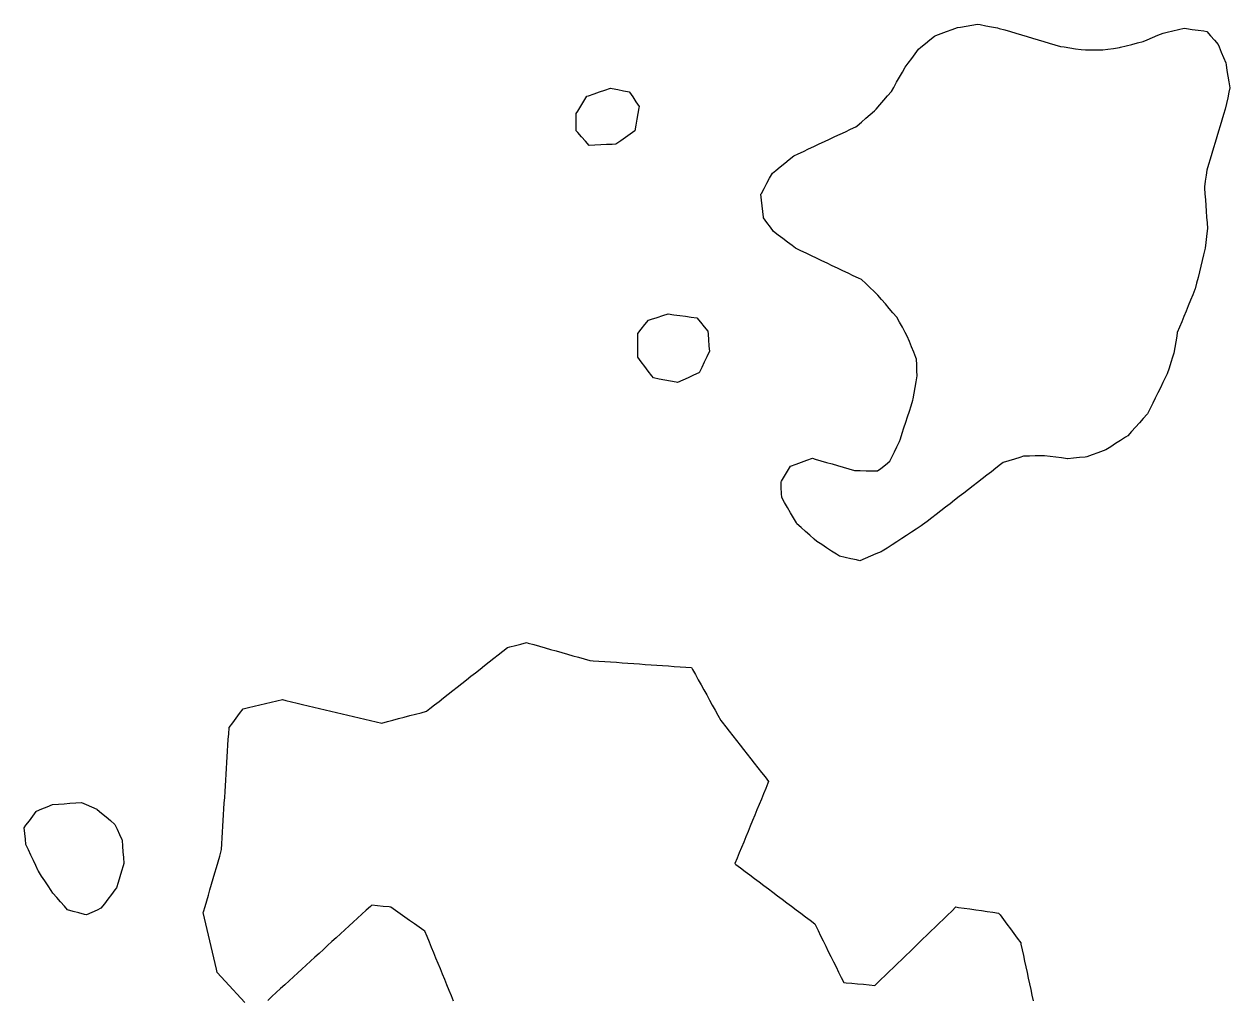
# Model space of a CAD drawing. Header units: millimetres. Extents: x 165 to 2352, y 1753 to 3323.
# Drawn here: x 1362.4 to 1570.3, y 2076 to 2244 of the extents above; entities that cross this region are included whole.
import ezdxf

# ---------------------------------------------------------------- set-up
doc = ezdxf.new("R2010")
doc.units = ezdxf.units.MM
for name, color, linetype in [('ALL_HOLES', 1, 'Continuous'), ('ALL_ISLANDS', 7, 'Continuous'), ('OUTLINE_ISLAND_01', 7, 'Continuous'), ('OUTLINE_ISLAND_01_HOLE_15', 1, 'Continuous'), ('OUTLINE_ISLAND_01_HOLE_21', 1, 'Continuous'), ('OUTLINE_ISLAND_01_HOLE_23', 1, 'Continuous'), ('OUTLINE_ISLAND_01_HOLE_25', 1, 'Continuous')]:
    doc.layers.add(name, color=color, linetype=linetype)

msp = doc.modelspace()

# ---------------------------------------------------------------- linework, layer by layer
at = {"layer": 'ALL_HOLES'}
for points in [[(1566.3055, 2242.7144), (1566.964, 2241.9618), (1567.6225, 2241.2092), (1568.281, 2240.4566), (1568.4436, 2240.0597), (1568.8226, 2239.1343), (1569.2016, 2238.2089), (1569.5806, 2237.2835), (1569.6363, 2236.9539), (1569.8027, 2235.9678), (1569.9692, 2234.9818), (1570.1356, 2233.9957), (1570.3021, 2233.0097), (1570.1352, 2232.2358), (1569.9243, 2231.2583), (1569.7135, 2230.2808), (1569.5026, 2229.3033), (1569.2218, 2228.3716), (1568.9333, 2227.4142), (1568.6447, 2226.4567), (1568.3562, 2225.4992), (1568.0676, 2224.5418), (1567.7791, 2223.5843), (1567.4905, 2222.6269), (1567.202, 2221.6694), (1566.9134, 2220.7119), (1566.6249, 2219.7545), (1566.3363, 2218.797), (1566.2061, 2217.9131), (1566.0604, 2216.9238), (1565.9147, 2215.9345), (1565.9307, 2215.7103), (1566.002, 2214.7128), (1566.0732, 2213.7154), (1566.1445, 2212.7179), (1566.2158, 2211.7205), (1566.287, 2210.723), (1566.3583, 2209.7256), (1566.4296, 2208.7281), (1566.3873, 2208.3472), (1566.2769, 2207.3533), (1566.1665, 2206.3594), (1566.0562, 2205.3655), (1566.0046, 2205.1565), (1565.7649, 2204.1856), (1565.5252, 2203.2148), (1565.2855, 2202.2439), (1565.0459, 2201.2731), (1564.8062, 2200.3022), (1564.5665, 2199.3314), (1564.3268, 2198.3605), (1564.2717, 2198.226), (1563.8928, 2197.3005), (1563.5139, 2196.3751), (1563.1349, 2195.4497), (1562.756, 2194.5243), (1562.3771, 2193.5988), (1561.9982, 2192.6734), (1561.6192, 2191.748), (1561.2403, 2190.8226), (1561.1374, 2190.2053), (1560.973, 2189.2189), (1560.8086, 2188.2325), (1560.6442, 2187.2462), (1560.431, 2186.5809), (1560.1259, 2185.6285), (1559.8208, 2184.6762), (1559.5157, 2183.7239), (1559.214, 2183.1118), (1558.7718, 2182.2149), (1558.3297, 2181.3179), (1557.8876, 2180.421), (1557.4454, 2179.524), (1557.0033, 2178.6271), (1556.5612, 2177.7301), (1556.119, 2176.8332), (1556.0483, 2176.7548), (1555.3785, 2176.0124), (1554.7086, 2175.2699), (1554.0387, 2174.5274), (1553.3688, 2173.785), (1552.6989, 2173.0425), (1552.2791, 2172.7703), (1551.4401, 2172.2262), (1550.6011, 2171.682), (1549.7621, 2171.1379), (1548.9231, 2170.5938), (1548.4568, 2170.4227), (1547.518, 2170.0781), (1546.5793, 2169.7335), (1545.6405, 2169.3889), (1545.3523, 2169.3606), (1544.3571, 2169.2627), (1543.3619, 2169.1648), (1542.3667, 2169.0669), (1542.2923, 2169.0766), (1541.3008, 2169.2062), (1540.3092, 2169.3357), (1539.3176, 2169.4653), (1538.3261, 2169.5949), (1537.737, 2169.5777), (1536.7374, 2169.5486), (1535.7379, 2169.5194), (1534.7383, 2169.4903), (1534.1138, 2169.2991), (1533.1576, 2169.0064), (1532.2014, 2168.7136), (1531.2452, 2168.4209), (1530.7693, 2168.053), (1529.9782, 2167.4414), (1529.187, 2166.8297), (1528.3959, 2166.2181), (1527.6048, 2165.6065), (1526.8136, 2164.9948), (1526.0225, 2164.3832), (1525.2313, 2163.7716), (1524.4402, 2163.1599), (1523.649, 2162.5483), (1522.8579, 2161.9367), (1522.0668, 2161.325), (1521.2756, 2160.7134), (1520.4845, 2160.1018), (1519.6933, 2159.4902), (1518.9022, 2158.8785), (1518.111, 2158.2669), (1517.3199, 2157.6553), (1517.0805, 2157.499), (1516.243, 2156.9526), (1515.4055, 2156.4061), (1514.5681, 2155.8596), (1513.7306, 2155.3132), (1512.8931, 2154.7667), (1512.0556, 2154.2202), (1511.2181, 2153.6738), (1510.3807, 2153.1273), (1510.2081, 2153.054), (1509.2878, 2152.663), (1508.3674, 2152.2719), (1507.447, 2151.8809), (1506.5266, 2151.4899), (1505.9255, 2151.6227), (1504.9491, 2151.8384), (1503.9726, 2152.0542), (1502.9962, 2152.2699), (1502.4603, 2152.6215), (1501.6242, 2153.1701), (1500.7881, 2153.7187), (1499.952, 2154.2673), (1499.1159, 2154.8158), (1498.6667, 2155.2148), (1497.919, 2155.8789), (1497.1713, 2156.5429), (1496.4236, 2157.207), (1495.676, 2157.8711), (1495.5685, 2158.0541), (1495.0622, 2158.9164), (1494.5558, 2159.7788), (1494.0495, 2160.6411), (1493.5432, 2161.5035), (1493.0369, 2162.3658), (1493.0095, 2163.1015), (1492.9723, 2164.1008), (1492.9351, 2165.1001), (1493.0113, 2165.2254), (1493.5307, 2166.08), (1494.0501, 2166.9345), (1494.5695, 2167.789), (1494.5731, 2167.7903), (1495.5135, 2168.1303), (1496.4539, 2168.4703), (1497.3943, 2168.8103), (1498.3347, 2169.1504), (1498.8384, 2169.0051), (1499.7992, 2168.7279), (1500.7601, 2168.4508), (1501.7209, 2168.1736), (1502.6817, 2167.8965), (1503.6425, 2167.6194), (1504.6034, 2167.3422), (1505.5642, 2167.0651), (1505.5811, 2167.0647), (1506.5808, 2167.0404), (1507.5805, 2167.0161), (1508.5802, 2166.9919), (1509.5799, 2166.9676), (1510.1359, 2167.4118), (1510.9172, 2168.036), (1511.6984, 2168.6603), (1512.0315, 2169.3466), (1512.468, 2170.2463), (1512.9046, 2171.1459), (1513.3412, 2172.0456), (1513.4942, 2172.5122), (1513.8058, 2173.4624), (1514.1174, 2174.4126), (1514.429, 2175.3628), (1514.7407, 2176.313), (1515.0523, 2177.2632), (1515.3639, 2178.2134), (1515.6755, 2179.1636), (1515.7153, 2179.3914), (1515.8873, 2180.3765), (1516.0593, 2181.3616), (1516.2313, 2182.3467), (1516.4033, 2183.3318), (1516.365, 2184.2399), (1516.3229, 2185.239), (1516.2808, 2186.2382), (1516.1729, 2186.5059), (1515.7987, 2187.4333), (1515.4246, 2188.3606), (1515.0505, 2189.288), (1514.6764, 2190.2154), (1514.3276, 2190.8439), (1513.8424, 2191.7183), (1513.3571, 2192.5926), (1512.8719, 2193.467), (1512.8704, 2193.4687), (1512.2196, 2194.2279), (1511.5687, 2194.9871), (1510.9179, 2195.7463), (1510.2671, 2196.5056), (1509.6162, 2197.2648), (1508.985, 2197.8647), (1508.2602, 2198.5537), (1507.5354, 2199.2426), (1506.8105, 2199.9315), (1506.2834, 2200.1821), (1505.3803, 2200.6115), (1504.4772, 2201.0409), (1503.574, 2201.4703), (1502.6709, 2201.8996), (1501.7678, 2202.329), (1500.8646, 2202.7584), (1499.9615, 2203.1877), (1499.0584, 2203.6171), (1498.1553, 2204.0465), (1497.2521, 2204.4758), (1496.349, 2204.9052), (1495.4459, 2205.3346), (1494.8176, 2205.8109), (1494.0207, 2206.415), (1493.2238, 2207.0192), (1492.4269, 2207.6233), (1491.63, 2208.2274), (1491.0913, 2208.9629), (1490.5003, 2209.7696), (1489.9094, 2210.5763), (1489.8989, 2210.6733), (1489.7913, 2211.6675), (1489.6837, 2212.6616), (1489.5761, 2213.6558), (1489.4684, 2214.65), (1489.5356, 2214.7746), (1490.0104, 2215.6547), (1490.4851, 2216.5348), (1490.9598, 2217.415), (1491.4346, 2218.2951), (1492.0075, 2218.7581), (1492.7852, 2219.3866), (1493.563, 2220.0152), (1494.3408, 2220.6438), (1495.1185, 2221.2723), (1495.8659, 2221.6212), (1496.772, 2222.0442), (1497.6782, 2222.4672), (1498.5843, 2222.8901), (1499.4904, 2223.3131), (1500.3966, 2223.7361), (1501.3027, 2224.1591), (1502.2088, 2224.5821), (1503.115, 2225.0051), (1504.0211, 2225.4281), (1504.9272, 2225.8511), (1505.8334, 2226.2741), (1506.0267, 2226.4398), (1506.7859, 2227.0906), (1507.5451, 2227.7415), (1508.3043, 2228.3923), (1509.0635, 2229.0431), (1509.3151, 2229.3315), (1509.9725, 2230.0851), (1510.6299, 2230.8386), (1511.2873, 2231.5921), (1511.9447, 2232.3457), (1512.3588, 2233.0735), (1512.8532, 2233.9427), (1513.3477, 2234.8119), (1513.8421, 2235.6811), (1514.3366, 2236.5503), (1514.8529, 2237.2445), (1515.4498, 2238.0468), (1516.0467, 2238.8491), (1516.6435, 2239.6515), (1517.0539, 2239.9903), (1517.825, 2240.627), (1518.5962, 2241.2637), (1519.3673, 2241.9003), (1519.6008, 2241.9873), (1520.5379, 2242.3362), (1521.4751, 2242.6851), (1522.4122, 2243.034), (1523.3494, 2243.3829), (1523.8513, 2243.4679), (1524.8372, 2243.6348), (1525.8232, 2243.8018), (1526.8092, 2243.9687), (1527.2662, 2243.8841), (1528.2495, 2243.7022), (1529.2328, 2243.5202), (1530.2161, 2243.3382), (1530.543, 2243.2418), (1531.5022, 2242.959), (1532.4614, 2242.6761), (1533.4206, 2242.3933), (1534.3797, 2242.1105), (1535.3389, 2241.8277), (1536.2981, 2241.5448), (1537.2572, 2241.262), (1538.2164, 2240.9792), (1539.1756, 2240.6964), (1540.1348, 2240.4136), (1541.0939, 2240.1307), (1541.719, 2240.0328), (1542.707, 2239.8781), (1543.6949, 2239.7233), (1544.6829, 2239.5686), (1545.3886, 2239.5601), (1546.3885, 2239.5482), (1547.3884, 2239.5363), (1548.3883, 2239.5244), (1549.2675, 2239.6457), (1550.2581, 2239.7825), (1551.2487, 2239.9192), (1551.4551, 2239.9727), (1552.4231, 2240.2234), (1553.3912, 2240.4741), (1554.3592, 2240.7249), (1555.3273, 2240.9756), (1556.0323, 2241.2704), (1556.9549, 2241.6563), (1557.8774, 2242.0422), (1558.8, 2242.428), (1559.4754, 2242.5841), (1560.4498, 2242.8093), (1561.4241, 2243.0345), (1562.3984, 2243.2596), (1562.832, 2243.1991), (1563.8224, 2243.0609), (1564.8128, 2242.9227), (1565.8032, 2242.7845)], [(1457.63, 2225.5817), (1457.63, 2226.5817), (1457.63, 2227.5817), (1457.63, 2228.5817), (1457.8777, 2228.9844), (1458.4015, 2229.8362), (1458.9253, 2230.688), (1459.4491, 2231.5399), (1459.7375, 2231.6374), (1460.6848, 2231.9577), (1461.6321, 2232.2781), (1462.5793, 2232.5985), (1463.5266, 2232.9189), (1463.8308, 2232.8617), (1464.8135, 2232.6768), (1465.7963, 2232.492), (1466.7791, 2232.3072), (1466.8091, 2232.2615), (1467.3589, 2231.4261), (1467.9086, 2230.5908), (1468.4583, 2229.7555), (1468.4183, 2229.533), (1468.2414, 2228.5488), (1468.0645, 2227.5646), (1467.8876, 2226.5804), (1467.7107, 2225.5961), (1466.9103, 2225.0216), (1466.098, 2224.4384), (1465.2856, 2223.8552), (1464.4732, 2223.2721), (1463.8339, 2223.2433), (1462.8349, 2223.1983), (1461.8359, 2223.1533), (1460.8369, 2223.1082), (1459.838, 2223.0632), (1459.1948, 2223.7968), (1458.5356, 2224.5487), (1457.8764, 2225.3007)], [(1468.212, 2190.6442), (1468.8426, 2191.4203), (1469.4732, 2192.1964), (1470.1038, 2192.9726), (1470.6161, 2193.1346), (1471.5696, 2193.436), (1472.5231, 2193.7375), (1473.4766, 2194.039), (1473.4798, 2194.0385), (1474.4699, 2193.8979), (1475.46, 2193.7573), (1476.45, 2193.6167), (1477.4401, 2193.4762), (1478.4302, 2193.3356), (1479.0471, 2192.5847), (1479.682, 2191.8121), (1480.3169, 2191.0395), (1480.3526, 2190.5523), (1480.4258, 2189.555), (1480.4989, 2188.5577), (1480.5721, 2187.5604), (1480.5508, 2187.5152), (1480.1236, 2186.6111), (1479.6965, 2185.7069), (1479.2693, 2184.8027), (1478.8421, 2183.8985), (1478.7501, 2183.8571), (1477.8383, 2183.4464), (1476.9265, 2183.0357), (1476.0148, 2182.625), (1475.103, 2182.2143), (1474.8488, 2182.2614), (1473.8655, 2182.4434), (1472.8822, 2182.6254), (1471.8989, 2182.8074), (1470.9156, 2182.9894), (1470.6339, 2183.3669), (1470.0359, 2184.1684), (1469.4379, 2184.9699), (1468.8399, 2185.7713), (1468.2418, 2186.5728), (1468.2349, 2187.5229), (1468.2275, 2188.5228), (1468.2202, 2189.5228), (1468.2129, 2190.5228)], [(1364.5755, 2108.3397), (1365.501, 2108.7183), (1366.4266, 2109.097), (1367.3521, 2109.4756), (1367.3596, 2109.4761), (1368.357, 2109.5494), (1369.3543, 2109.6226), (1370.3516, 2109.6958), (1371.3489, 2109.7691), (1372.3462, 2109.8423), (1373.1505, 2109.4953), (1374.0687, 2109.0992), (1374.9869, 2108.7031), (1375.0498, 2108.6496), (1375.8117, 2108.0019), (1376.5736, 2107.3543), (1377.3356, 2106.7066), (1378.0975, 2106.0589), (1378.473, 2105.2514), (1378.8947, 2104.3446), (1379.3163, 2103.4379), (1379.325, 2103.3307), (1379.4053, 2102.334), (1379.4855, 2101.3372), (1379.5658, 2100.3404), (1379.6461, 2099.3436), (1379.523, 2098.9422), (1379.2298, 2097.9862), (1378.9365, 2097.0301), (1378.6433, 2096.0741), (1378.3501, 2095.118), (1378.0936, 2094.7819), (1377.4869, 2093.987), (1376.8803, 2093.192), (1376.2736, 2092.3971), (1375.6669, 2091.6021), (1375.019, 2091.3019), (1374.1116, 2090.8816), (1373.2042, 2090.4613), (1372.841, 2090.5583), (1371.8749, 2090.8162), (1370.9087, 2091.0741), (1369.9426, 2091.3321), (1369.3913, 2091.9582), (1368.7304, 2092.7087), (1368.0696, 2093.4593), (1367.4088, 2094.2098), (1367.1199, 2094.6484), (1366.5697, 2095.4835), (1366.0196, 2096.3185), (1365.4694, 2097.1536), (1364.9192, 2097.9886), (1364.8894, 2098.0518), (1364.4624, 2098.956), (1364.0353, 2099.8602), (1363.6083, 2100.7644), (1363.1812, 2101.6687), (1362.7541, 2102.5729), (1362.6551, 2103.506), (1362.5496, 2104.5004), (1362.4441, 2105.4949), (1362.7464, 2105.8983), (1363.346, 2106.6986), (1363.9456, 2107.4989), (1364.5452, 2108.2992)]]:
    msp.add_lwpolyline(points, close=True, dxfattribs=at)
at = {"layer": 'ALL_ISLANDS'}
for points in [[(1400.4989, 2075.3775), (1399.8193, 2076.1111), (1399.1396, 2076.8446), (1398.46, 2077.5782), (1397.7804, 2078.3117), (1397.1008, 2079.0453), (1396.4211, 2079.7789), (1395.7415, 2080.5124), (1395.6012, 2081.114), (1395.3741, 2082.0879), (1395.147, 2083.0617), (1394.9199, 2084.0356), (1394.6928, 2085.0095), (1394.4657, 2085.9834), (1394.2386, 2086.9572), (1394.0115, 2087.9311), (1393.7844, 2088.905), (1393.5573, 2089.8788), (1393.3301, 2090.8527), (1393.3633, 2090.9668), (1393.6426, 2091.9271), (1393.9219, 2092.8873), (1394.2012, 2093.8475), (1394.4804, 2094.8077), (1394.7597, 2095.7679), (1395.039, 2096.7281), (1395.3182, 2097.6883), (1395.5975, 2098.6485), (1395.8768, 2099.6088), (1396.156, 2100.569), (1396.4353, 2101.5292), (1396.4482, 2101.7335), (1396.5114, 2102.7315), (1396.5745, 2103.7295), (1396.6377, 2104.7275), (1396.7008, 2105.7255), (1396.764, 2106.7235), (1396.8271, 2107.7215), (1396.8902, 2108.7195), (1396.9534, 2109.7176), (1397.0165, 2110.7156), (1397.0797, 2111.7136), (1397.1428, 2112.7116), (1397.2059, 2113.7096), (1397.2691, 2114.7076), (1397.3322, 2115.7056), (1397.3954, 2116.7036), (1397.4585, 2117.7016), (1397.5217, 2118.6996), (1397.5848, 2119.6976), (1397.6479, 2120.6956), (1397.7111, 2121.6936), (1397.7742, 2122.6916), (1397.8127, 2122.744), (1398.4043, 2123.5502), (1398.996, 2124.3564), (1399.5877, 2125.1626), (1400.1793, 2125.9688), (1401.1441, 2126.194), (1402.1179, 2126.4213), (1403.0918, 2126.6486), (1404.0656, 2126.8759), (1405.0394, 2127.1032), (1406.0132, 2127.3305), (1406.9871, 2127.5578), (1407.5402, 2127.4271), (1408.5134, 2127.197), (1409.4866, 2126.9669), (1410.4597, 2126.7368), (1411.4329, 2126.5068), (1412.4061, 2126.2767), (1413.3792, 2126.0466), (1414.3524, 2125.8166), (1415.3256, 2125.5865), (1416.2988, 2125.3564), (1417.2719, 2125.1263), (1418.2451, 2124.8963), (1419.2183, 2124.6662), (1420.1915, 2124.4361), (1421.1646, 2124.206), (1422.1378, 2123.976), (1423.111, 2123.7459), (1424.0842, 2123.5158), (1424.0973, 2123.5193), (1425.0639, 2123.7755), (1426.0305, 2124.0318), (1426.9971, 2124.288), (1427.9637, 2124.5443), (1428.9304, 2124.8005), (1429.897, 2125.0568), (1430.8636, 2125.313), (1431.8302, 2125.5692), (1432.3976, 2126.0161), (1433.1831, 2126.6349), (1433.9687, 2127.2537), (1434.7543, 2127.8724), (1435.5398, 2128.4912), (1436.3254, 2129.11), (1437.111, 2129.7288), (1437.8966, 2130.3475), (1438.6821, 2130.9663), (1439.4677, 2131.5851), (1440.2533, 2132.2038), (1441.0388, 2132.8226), (1441.8244, 2133.4414), (1442.61, 2134.0601), (1443.3956, 2134.6789), (1444.1811, 2135.2977), (1444.9667, 2135.9165), (1445.7523, 2136.5352), (1446.1587, 2136.6404), (1447.1268, 2136.891), (1448.0949, 2137.1415), (1449.063, 2137.3921), (1449.3569, 2137.3089), (1450.3191, 2137.0365), (1451.2813, 2136.7642), (1452.2435, 2136.4919), (1453.2057, 2136.2195), (1454.1679, 2135.9472), (1455.1301, 2135.6749), (1456.0923, 2135.4025), (1457.0546, 2135.1302), (1458.0168, 2134.8579), (1458.979, 2134.5856), (1459.9412, 2134.3132), (1460.5485, 2134.2704), (1461.546, 2134.2), (1462.5435, 2134.1297), (1463.5411, 2134.0593), (1464.5386, 2133.989), (1465.5361, 2133.9186), (1466.5336, 2133.8483), (1467.5312, 2133.7779), (1468.5287, 2133.7076), (1469.5262, 2133.6372), (1470.5237, 2133.5669), (1471.5212, 2133.4965), (1472.5188, 2133.4262), (1473.5163, 2133.3558), (1474.5138, 2133.2855), (1475.5113, 2133.2151), (1476.5089, 2133.1448), (1477.5064, 2133.0744), (1477.6916, 2132.7395), (1478.1755, 2131.8644), (1478.6595, 2130.9893), (1479.1434, 2130.1142), (1479.6274, 2129.2391), (1480.1113, 2128.364), (1480.5953, 2127.4889), (1481.0792, 2126.6138), (1481.5632, 2125.7387), (1482.0471, 2124.8636), (1482.5311, 2123.9885), (1482.7728, 2123.6795), (1483.3888, 2122.8918), (1484.0049, 2122.1041), (1484.621, 2121.3165), (1485.2371, 2120.5288), (1485.8532, 2119.7411), (1486.4692, 2118.9534), (1487.0853, 2118.1657), (1487.7014, 2117.378), (1488.3175, 2116.5904), (1488.9336, 2115.8027), (1489.5496, 2115.015), (1490.1657, 2114.2273), (1490.7818, 2113.4396), (1490.6741, 2113.178), (1490.2935, 2112.2533), (1489.9129, 2111.3286), (1489.5323, 2110.4038), (1489.1517, 2109.4791), (1488.7711, 2108.5544), (1488.3904, 2107.6296), (1488.0098, 2106.7049), (1487.6292, 2105.7802), (1487.2486, 2104.8554), (1486.868, 2103.9307), (1486.4874, 2103.006), (1486.1068, 2102.0812), (1485.7261, 2101.1565), (1485.3455, 2100.2318), (1484.9649, 2099.307), (1485.1507, 2099.1671), (1485.9495, 2098.5654), (1486.7482, 2097.9637), (1487.547, 2097.362), (1488.3457, 2096.7604), (1489.1445, 2096.1587), (1489.9432, 2095.557), (1490.742, 2094.9554), (1491.5407, 2094.3537), (1492.3395, 2093.752), (1493.1382, 2093.1504), (1493.9369, 2092.5487), (1494.7357, 2091.947), (1495.5344, 2091.3454), (1496.3332, 2090.7437), (1497.1319, 2090.142), (1497.9307, 2089.5404), (1498.7294, 2088.9387), (1498.8634, 2088.667), (1499.3057, 2087.7701), (1499.748, 2086.8733), (1500.1903, 2085.9764), (1500.6326, 2085.0795), (1501.0749, 2084.1827), (1501.5172, 2083.2858), (1501.9596, 2082.3889), (1502.4019, 2081.4921), (1502.8442, 2080.5952), (1503.2865, 2079.6984), (1503.7288, 2078.8015), (1504.1383, 2078.7653), (1505.1344, 2078.6772), (1506.1305, 2078.5891), (1507.1266, 2078.5009), (1508.1227, 2078.4128), (1509.1188, 2078.3247), (1509.4181, 2078.6143), (1510.1367, 2079.3097), (1510.8554, 2080.005), (1511.574, 2080.7004), (1512.2926, 2081.3958), (1513.0113, 2082.0912), (1513.7299, 2082.7865), (1514.4486, 2083.4819), (1515.1672, 2084.1773), (1515.8859, 2084.8727), (1516.6045, 2085.5681), (1517.3232, 2086.2634), (1518.0418, 2086.9588), (1518.7604, 2087.6542), (1519.4791, 2088.3496), (1520.1977, 2089.0449), (1520.9164, 2089.7403), (1521.635, 2090.4357), (1522.3537, 2091.1311), (1523.0723, 2091.8265), (1523.5097, 2091.7647), (1524.4999, 2091.625), (1525.4901, 2091.4852), (1526.4803, 2091.3454), (1527.4705, 2091.2057), (1528.4606, 2091.0659), (1529.4508, 2090.9262), (1530.441, 2090.7864), (1530.6807, 2090.4624), (1531.2754, 2089.6585), (1531.8702, 2088.8545), (1532.4649, 2088.0506), (1533.0596, 2087.2467), (1533.6543, 2086.4427), (1534.249, 2085.6388), (1534.2902, 2085.4476), (1534.5005, 2084.47), (1534.7108, 2083.4924), (1534.9212, 2082.5147), (1535.1315, 2081.5371), (1535.3418, 2080.5595), (1535.5521, 2079.5819), (1535.7625, 2078.6042), (1535.9728, 2077.6266), (1536.1831, 2076.649), (1536.3935, 2075.6713)], [(1436.4798, 2075.6123), (1436.1006, 2076.5376), (1435.7214, 2077.4629), (1435.3421, 2078.3882), (1434.9629, 2079.3135), (1434.5837, 2080.2388), (1434.2045, 2081.1641), (1433.8252, 2082.0894), (1433.446, 2083.0147), (1433.0668, 2083.94), (1432.6876, 2084.8653), (1432.3084, 2085.7906), (1431.9291, 2086.7159), (1431.5499, 2087.6413), (1431.3597, 2087.775), (1430.5416, 2088.35), (1429.7235, 2088.9251), (1428.9055, 2089.5002), (1428.0874, 2090.0753), (1427.2693, 2090.6504), (1426.4512, 2091.2255), (1425.6331, 2091.8006), (1425.3546, 2091.8298), (1424.3601, 2091.9341), (1423.3655, 2092.0384), (1422.371, 2092.1427), (1422.1423, 2091.9334), (1421.4046, 2091.2583), (1420.6668, 2090.5832), (1419.9291, 2089.9081), (1419.1914, 2089.233), (1418.4537, 2088.5579), (1417.7159, 2087.8828), (1416.9782, 2087.2077), (1416.2405, 2086.5326), (1415.5028, 2085.8575), (1414.765, 2085.1824), (1414.0273, 2084.5073), (1413.2896, 2083.8322), (1412.5519, 2083.1571), (1411.8142, 2082.482), (1411.0764, 2081.8069), (1410.3387, 2081.1318), (1409.601, 2080.4567), (1408.8633, 2079.7816), (1408.1255, 2079.1064), (1407.3878, 2078.4313), (1406.6501, 2077.7562), (1405.9124, 2077.0811), (1405.1747, 2076.406), (1404.4369, 2075.7309)]]:
    msp.add_lwpolyline(points, dxfattribs=at)
at = {"layer": 'OUTLINE_ISLAND_01'}
for points in [[(1400.4989, 2075.3775), (1399.8193, 2076.1111), (1399.1396, 2076.8446), (1398.46, 2077.5782), (1397.7804, 2078.3117), (1397.1008, 2079.0453), (1396.4211, 2079.7789), (1395.7415, 2080.5124), (1395.6012, 2081.114), (1395.3741, 2082.0879), (1395.147, 2083.0617), (1394.9199, 2084.0356), (1394.6928, 2085.0095), (1394.4657, 2085.9834), (1394.2386, 2086.9572), (1394.0115, 2087.9311), (1393.7844, 2088.905), (1393.5573, 2089.8788), (1393.3301, 2090.8527), (1393.3633, 2090.9668), (1393.6426, 2091.9271), (1393.9219, 2092.8873), (1394.2012, 2093.8475), (1394.4804, 2094.8077), (1394.7597, 2095.7679), (1395.039, 2096.7281), (1395.3182, 2097.6883), (1395.5975, 2098.6485), (1395.8768, 2099.6088), (1396.156, 2100.569), (1396.4353, 2101.5292), (1396.4482, 2101.7335), (1396.5114, 2102.7315), (1396.5745, 2103.7295), (1396.6377, 2104.7275), (1396.7008, 2105.7255), (1396.764, 2106.7235), (1396.8271, 2107.7215), (1396.8902, 2108.7195), (1396.9534, 2109.7176), (1397.0165, 2110.7156), (1397.0797, 2111.7136), (1397.1428, 2112.7116), (1397.2059, 2113.7096), (1397.2691, 2114.7076), (1397.3322, 2115.7056), (1397.3954, 2116.7036), (1397.4585, 2117.7016), (1397.5217, 2118.6996), (1397.5848, 2119.6976), (1397.6479, 2120.6956), (1397.7111, 2121.6936), (1397.7742, 2122.6916), (1397.8127, 2122.744), (1398.4043, 2123.5502), (1398.996, 2124.3564), (1399.5877, 2125.1626), (1400.1793, 2125.9688), (1401.1441, 2126.194), (1402.1179, 2126.4213), (1403.0918, 2126.6486), (1404.0656, 2126.8759), (1405.0394, 2127.1032), (1406.0132, 2127.3305), (1406.9871, 2127.5578), (1407.5402, 2127.4271), (1408.5134, 2127.197), (1409.4866, 2126.9669), (1410.4597, 2126.7368), (1411.4329, 2126.5068), (1412.4061, 2126.2767), (1413.3792, 2126.0466), (1414.3524, 2125.8166), (1415.3256, 2125.5865), (1416.2988, 2125.3564), (1417.2719, 2125.1263), (1418.2451, 2124.8963), (1419.2183, 2124.6662), (1420.1915, 2124.4361), (1421.1646, 2124.206), (1422.1378, 2123.976), (1423.111, 2123.7459), (1424.0842, 2123.5158), (1424.0973, 2123.5193), (1425.0639, 2123.7755), (1426.0305, 2124.0318), (1426.9971, 2124.288), (1427.9637, 2124.5443), (1428.9304, 2124.8005), (1429.897, 2125.0568), (1430.8636, 2125.313), (1431.8302, 2125.5692), (1432.3976, 2126.0161), (1433.1831, 2126.6349), (1433.9687, 2127.2537), (1434.7543, 2127.8724), (1435.5398, 2128.4912), (1436.3254, 2129.11), (1437.111, 2129.7288), (1437.8966, 2130.3475), (1438.6821, 2130.9663), (1439.4677, 2131.5851), (1440.2533, 2132.2038), (1441.0388, 2132.8226), (1441.8244, 2133.4414), (1442.61, 2134.0601), (1443.3956, 2134.6789), (1444.1811, 2135.2977), (1444.9667, 2135.9165), (1445.7523, 2136.5352), (1446.1587, 2136.6404), (1447.1268, 2136.891), (1448.0949, 2137.1415), (1449.063, 2137.3921), (1449.3569, 2137.3089), (1450.3191, 2137.0365), (1451.2813, 2136.7642), (1452.2435, 2136.4919), (1453.2057, 2136.2195), (1454.1679, 2135.9472), (1455.1301, 2135.6749), (1456.0923, 2135.4025), (1457.0546, 2135.1302), (1458.0168, 2134.8579), (1458.979, 2134.5856), (1459.9412, 2134.3132), (1460.5485, 2134.2704), (1461.546, 2134.2), (1462.5435, 2134.1297), (1463.5411, 2134.0593), (1464.5386, 2133.989), (1465.5361, 2133.9186), (1466.5336, 2133.8483), (1467.5312, 2133.7779), (1468.5287, 2133.7076), (1469.5262, 2133.6372), (1470.5237, 2133.5669), (1471.5212, 2133.4965), (1472.5188, 2133.4262), (1473.5163, 2133.3558), (1474.5138, 2133.2855), (1475.5113, 2133.2151), (1476.5089, 2133.1448), (1477.5064, 2133.0744), (1477.6916, 2132.7395), (1478.1755, 2131.8644), (1478.6595, 2130.9893), (1479.1434, 2130.1142), (1479.6274, 2129.2391), (1480.1113, 2128.364), (1480.5953, 2127.4889), (1481.0792, 2126.6138), (1481.5632, 2125.7387), (1482.0471, 2124.8636), (1482.5311, 2123.9885), (1482.7728, 2123.6795), (1483.3888, 2122.8918), (1484.0049, 2122.1041), (1484.621, 2121.3165), (1485.2371, 2120.5288), (1485.8532, 2119.7411), (1486.4692, 2118.9534), (1487.0853, 2118.1657), (1487.7014, 2117.378), (1488.3175, 2116.5904), (1488.9336, 2115.8027), (1489.5496, 2115.015), (1490.1657, 2114.2273), (1490.7818, 2113.4396), (1490.6741, 2113.178), (1490.2935, 2112.2533), (1489.9129, 2111.3286), (1489.5323, 2110.4038), (1489.1517, 2109.4791), (1488.7711, 2108.5544), (1488.3904, 2107.6296), (1488.0098, 2106.7049), (1487.6292, 2105.7802), (1487.2486, 2104.8554), (1486.868, 2103.9307), (1486.4874, 2103.006), (1486.1068, 2102.0812), (1485.7261, 2101.1565), (1485.3455, 2100.2318), (1484.9649, 2099.307), (1485.1507, 2099.1671), (1485.9495, 2098.5654), (1486.7482, 2097.9637), (1487.547, 2097.362), (1488.3457, 2096.7604), (1489.1445, 2096.1587), (1489.9432, 2095.557), (1490.742, 2094.9554), (1491.5407, 2094.3537), (1492.3395, 2093.752), (1493.1382, 2093.1504), (1493.9369, 2092.5487), (1494.7357, 2091.947), (1495.5344, 2091.3454), (1496.3332, 2090.7437), (1497.1319, 2090.142), (1497.9307, 2089.5404), (1498.7294, 2088.9387), (1498.8634, 2088.667), (1499.3057, 2087.7701), (1499.748, 2086.8733), (1500.1903, 2085.9764), (1500.6326, 2085.0795), (1501.0749, 2084.1827), (1501.5172, 2083.2858), (1501.9596, 2082.3889), (1502.4019, 2081.4921), (1502.8442, 2080.5952), (1503.2865, 2079.6984), (1503.7288, 2078.8015), (1504.1383, 2078.7653), (1505.1344, 2078.6772), (1506.1305, 2078.5891), (1507.1266, 2078.5009), (1508.1227, 2078.4128), (1509.1188, 2078.3247), (1509.4181, 2078.6143), (1510.1367, 2079.3097), (1510.8554, 2080.005), (1511.574, 2080.7004), (1512.2926, 2081.3958), (1513.0113, 2082.0912), (1513.7299, 2082.7865), (1514.4486, 2083.4819), (1515.1672, 2084.1773), (1515.8859, 2084.8727), (1516.6045, 2085.5681), (1517.3232, 2086.2634), (1518.0418, 2086.9588), (1518.7604, 2087.6542), (1519.4791, 2088.3496), (1520.1977, 2089.0449), (1520.9164, 2089.7403), (1521.635, 2090.4357), (1522.3537, 2091.1311), (1523.0723, 2091.8265), (1523.5097, 2091.7647), (1524.4999, 2091.625), (1525.4901, 2091.4852), (1526.4803, 2091.3454), (1527.4705, 2091.2057), (1528.4606, 2091.0659), (1529.4508, 2090.9262), (1530.441, 2090.7864), (1530.6807, 2090.4624), (1531.2754, 2089.6585), (1531.8702, 2088.8545), (1532.4649, 2088.0506), (1533.0596, 2087.2467), (1533.6543, 2086.4427), (1534.249, 2085.6388), (1534.2902, 2085.4476), (1534.5005, 2084.47), (1534.7108, 2083.4924), (1534.9212, 2082.5147), (1535.1315, 2081.5371), (1535.3418, 2080.5595), (1535.5521, 2079.5819), (1535.7625, 2078.6042), (1535.9728, 2077.6266), (1536.1831, 2076.649), (1536.3935, 2075.6713)], [(1436.4798, 2075.6123), (1436.1006, 2076.5376), (1435.7214, 2077.4629), (1435.3421, 2078.3882), (1434.9629, 2079.3135), (1434.5837, 2080.2388), (1434.2045, 2081.1641), (1433.8252, 2082.0894), (1433.446, 2083.0147), (1433.0668, 2083.94), (1432.6876, 2084.8653), (1432.3084, 2085.7906), (1431.9291, 2086.7159), (1431.5499, 2087.6413), (1431.3597, 2087.775), (1430.5416, 2088.35), (1429.7235, 2088.9251), (1428.9055, 2089.5002), (1428.0874, 2090.0753), (1427.2693, 2090.6504), (1426.4512, 2091.2255), (1425.6331, 2091.8006), (1425.3546, 2091.8298), (1424.3601, 2091.9341), (1423.3655, 2092.0384), (1422.371, 2092.1427), (1422.1423, 2091.9334), (1421.4046, 2091.2583), (1420.6668, 2090.5832), (1419.9291, 2089.9081), (1419.1914, 2089.233), (1418.4537, 2088.5579), (1417.7159, 2087.8828), (1416.9782, 2087.2077), (1416.2405, 2086.5326), (1415.5028, 2085.8575), (1414.765, 2085.1824), (1414.0273, 2084.5073), (1413.2896, 2083.8322), (1412.5519, 2083.1571), (1411.8142, 2082.482), (1411.0764, 2081.8069), (1410.3387, 2081.1318), (1409.601, 2080.4567), (1408.8633, 2079.7816), (1408.1255, 2079.1064), (1407.3878, 2078.4313), (1406.6501, 2077.7562), (1405.9124, 2077.0811), (1405.1747, 2076.406), (1404.4369, 2075.7309)]]:
    msp.add_lwpolyline(points, dxfattribs=at)
at = {"layer": 'OUTLINE_ISLAND_01_HOLE_15'}
msp.add_lwpolyline([(1364.5755, 2108.3397), (1365.501, 2108.7183), (1366.4266, 2109.097), (1367.3521, 2109.4756), (1367.3596, 2109.4761), (1368.357, 2109.5494), (1369.3543, 2109.6226), (1370.3516, 2109.6958), (1371.3489, 2109.7691), (1372.3462, 2109.8423), (1373.1505, 2109.4953), (1374.0687, 2109.0992), (1374.9869, 2108.7031), (1375.0498, 2108.6496), (1375.8117, 2108.0019), (1376.5736, 2107.3543), (1377.3356, 2106.7066), (1378.0975, 2106.0589), (1378.473, 2105.2514), (1378.8947, 2104.3446), (1379.3163, 2103.4379), (1379.325, 2103.3307), (1379.4053, 2102.334), (1379.4855, 2101.3372), (1379.5658, 2100.3404), (1379.6461, 2099.3436), (1379.523, 2098.9422), (1379.2298, 2097.9862), (1378.9365, 2097.0301), (1378.6433, 2096.0741), (1378.3501, 2095.118), (1378.0936, 2094.7819), (1377.4869, 2093.987), (1376.8803, 2093.192), (1376.2736, 2092.3971), (1375.6669, 2091.6021), (1375.019, 2091.3019), (1374.1116, 2090.8816), (1373.2042, 2090.4613), (1372.841, 2090.5583), (1371.8749, 2090.8162), (1370.9087, 2091.0741), (1369.9426, 2091.3321), (1369.3913, 2091.9582), (1368.7304, 2092.7087), (1368.0696, 2093.4593), (1367.4088, 2094.2098), (1367.1199, 2094.6484), (1366.5697, 2095.4835), (1366.0196, 2096.3185), (1365.4694, 2097.1536), (1364.9192, 2097.9886), (1364.8894, 2098.0518), (1364.4624, 2098.956), (1364.0353, 2099.8602), (1363.6083, 2100.7644), (1363.1812, 2101.6687), (1362.7541, 2102.5729), (1362.6551, 2103.506), (1362.5496, 2104.5004), (1362.4441, 2105.4949), (1362.7464, 2105.8983), (1363.346, 2106.6986), (1363.9456, 2107.4989), (1364.5452, 2108.2992)], close=True, dxfattribs=at)
at = {"layer": 'OUTLINE_ISLAND_01_HOLE_21'}
msp.add_lwpolyline([(1468.212, 2190.6442), (1468.8426, 2191.4203), (1469.4732, 2192.1964), (1470.1038, 2192.9726), (1470.6161, 2193.1346), (1471.5696, 2193.436), (1472.5231, 2193.7375), (1473.4766, 2194.039), (1473.4798, 2194.0385), (1474.4699, 2193.8979), (1475.46, 2193.7573), (1476.45, 2193.6167), (1477.4401, 2193.4762), (1478.4302, 2193.3356), (1479.0471, 2192.5847), (1479.682, 2191.8121), (1480.3169, 2191.0395), (1480.3526, 2190.5523), (1480.4258, 2189.555), (1480.4989, 2188.5577), (1480.5721, 2187.5604), (1480.5508, 2187.5152), (1480.1236, 2186.6111), (1479.6965, 2185.7069), (1479.2693, 2184.8027), (1478.8421, 2183.8985), (1478.7501, 2183.8571), (1477.8383, 2183.4464), (1476.9265, 2183.0357), (1476.0148, 2182.625), (1475.103, 2182.2143), (1474.8488, 2182.2614), (1473.8655, 2182.4434), (1472.8822, 2182.6254), (1471.8989, 2182.8074), (1470.9156, 2182.9894), (1470.6339, 2183.3669), (1470.0359, 2184.1684), (1469.4379, 2184.9699), (1468.8399, 2185.7713), (1468.2418, 2186.5728), (1468.2349, 2187.5229), (1468.2275, 2188.5228), (1468.2202, 2189.5228), (1468.2129, 2190.5228)], close=True, dxfattribs=at)
at = {"layer": 'OUTLINE_ISLAND_01_HOLE_23'}
msp.add_lwpolyline([(1457.63, 2225.5817), (1457.63, 2226.5817), (1457.63, 2227.5817), (1457.63, 2228.5817), (1457.8777, 2228.9844), (1458.4015, 2229.8362), (1458.9253, 2230.688), (1459.4491, 2231.5399), (1459.7375, 2231.6374), (1460.6848, 2231.9577), (1461.6321, 2232.2781), (1462.5793, 2232.5985), (1463.5266, 2232.9189), (1463.8308, 2232.8617), (1464.8135, 2232.6768), (1465.7963, 2232.492), (1466.7791, 2232.3072), (1466.8091, 2232.2615), (1467.3589, 2231.4261), (1467.9086, 2230.5908), (1468.4583, 2229.7555), (1468.4183, 2229.533), (1468.2414, 2228.5488), (1468.0645, 2227.5646), (1467.8876, 2226.5804), (1467.7107, 2225.5961), (1466.9103, 2225.0216), (1466.098, 2224.4384), (1465.2856, 2223.8552), (1464.4732, 2223.2721), (1463.8339, 2223.2433), (1462.8349, 2223.1983), (1461.8359, 2223.1533), (1460.8369, 2223.1082), (1459.838, 2223.0632), (1459.1948, 2223.7968), (1458.5356, 2224.5487), (1457.8764, 2225.3007)], close=True, dxfattribs=at)
at = {"layer": 'OUTLINE_ISLAND_01_HOLE_25'}
msp.add_lwpolyline([(1566.3055, 2242.7144), (1566.964, 2241.9618), (1567.6225, 2241.2092), (1568.281, 2240.4566), (1568.4436, 2240.0597), (1568.8226, 2239.1343), (1569.2016, 2238.2089), (1569.5806, 2237.2835), (1569.6363, 2236.9539), (1569.8027, 2235.9678), (1569.9692, 2234.9818), (1570.1356, 2233.9957), (1570.3021, 2233.0097), (1570.1352, 2232.2358), (1569.9243, 2231.2583), (1569.7135, 2230.2808), (1569.5026, 2229.3033), (1569.2218, 2228.3716), (1568.9333, 2227.4142), (1568.6447, 2226.4567), (1568.3562, 2225.4992), (1568.0676, 2224.5418), (1567.7791, 2223.5843), (1567.4905, 2222.6269), (1567.202, 2221.6694), (1566.9134, 2220.7119), (1566.6249, 2219.7545), (1566.3363, 2218.797), (1566.2061, 2217.9131), (1566.0604, 2216.9238), (1565.9147, 2215.9345), (1565.9307, 2215.7103), (1566.002, 2214.7128), (1566.0732, 2213.7154), (1566.1445, 2212.7179), (1566.2158, 2211.7205), (1566.287, 2210.723), (1566.3583, 2209.7256), (1566.4296, 2208.7281), (1566.3873, 2208.3472), (1566.2769, 2207.3533), (1566.1665, 2206.3594), (1566.0562, 2205.3655), (1566.0046, 2205.1565), (1565.7649, 2204.1856), (1565.5252, 2203.2148), (1565.2855, 2202.2439), (1565.0459, 2201.2731), (1564.8062, 2200.3022), (1564.5665, 2199.3314), (1564.3268, 2198.3605), (1564.2717, 2198.226), (1563.8928, 2197.3005), (1563.5139, 2196.3751), (1563.1349, 2195.4497), (1562.756, 2194.5243), (1562.3771, 2193.5988), (1561.9982, 2192.6734), (1561.6192, 2191.748), (1561.2403, 2190.8226), (1561.1374, 2190.2053), (1560.973, 2189.2189), (1560.8086, 2188.2325), (1560.6442, 2187.2462), (1560.431, 2186.5809), (1560.1259, 2185.6285), (1559.8208, 2184.6762), (1559.5157, 2183.7239), (1559.214, 2183.1118), (1558.7718, 2182.2149), (1558.3297, 2181.3179), (1557.8876, 2180.421), (1557.4454, 2179.524), (1557.0033, 2178.6271), (1556.5612, 2177.7301), (1556.119, 2176.8332), (1556.0483, 2176.7548), (1555.3785, 2176.0124), (1554.7086, 2175.2699), (1554.0387, 2174.5274), (1553.3688, 2173.785), (1552.6989, 2173.0425), (1552.2791, 2172.7703), (1551.4401, 2172.2262), (1550.6011, 2171.682), (1549.7621, 2171.1379), (1548.9231, 2170.5938), (1548.4568, 2170.4227), (1547.518, 2170.0781), (1546.5793, 2169.7335), (1545.6405, 2169.3889), (1545.3523, 2169.3606), (1544.3571, 2169.2627), (1543.3619, 2169.1648), (1542.3667, 2169.0669), (1542.2923, 2169.0766), (1541.3008, 2169.2062), (1540.3092, 2169.3357), (1539.3176, 2169.4653), (1538.3261, 2169.5949), (1537.737, 2169.5777), (1536.7374, 2169.5486), (1535.7379, 2169.5194), (1534.7383, 2169.4903), (1534.1138, 2169.2991), (1533.1576, 2169.0064), (1532.2014, 2168.7136), (1531.2452, 2168.4209), (1530.7693, 2168.053), (1529.9782, 2167.4414), (1529.187, 2166.8297), (1528.3959, 2166.2181), (1527.6048, 2165.6065), (1526.8136, 2164.9948), (1526.0225, 2164.3832), (1525.2313, 2163.7716), (1524.4402, 2163.1599), (1523.649, 2162.5483), (1522.8579, 2161.9367), (1522.0668, 2161.325), (1521.2756, 2160.7134), (1520.4845, 2160.1018), (1519.6933, 2159.4902), (1518.9022, 2158.8785), (1518.111, 2158.2669), (1517.3199, 2157.6553), (1517.0805, 2157.499), (1516.243, 2156.9526), (1515.4055, 2156.4061), (1514.5681, 2155.8596), (1513.7306, 2155.3132), (1512.8931, 2154.7667), (1512.0556, 2154.2202), (1511.2181, 2153.6738), (1510.3807, 2153.1273), (1510.2081, 2153.054), (1509.2878, 2152.663), (1508.3674, 2152.2719), (1507.447, 2151.8809), (1506.5266, 2151.4899), (1505.9255, 2151.6227), (1504.9491, 2151.8384), (1503.9726, 2152.0542), (1502.9962, 2152.2699), (1502.4603, 2152.6215), (1501.6242, 2153.1701), (1500.7881, 2153.7187), (1499.952, 2154.2673), (1499.1159, 2154.8158), (1498.6667, 2155.2148), (1497.919, 2155.8789), (1497.1713, 2156.5429), (1496.4236, 2157.207), (1495.676, 2157.8711), (1495.5685, 2158.0541), (1495.0622, 2158.9164), (1494.5558, 2159.7788), (1494.0495, 2160.6411), (1493.5432, 2161.5035), (1493.0369, 2162.3658), (1493.0095, 2163.1015), (1492.9723, 2164.1008), (1492.9351, 2165.1001), (1493.0113, 2165.2254), (1493.5307, 2166.08), (1494.0501, 2166.9345), (1494.5695, 2167.789), (1494.5731, 2167.7903), (1495.5135, 2168.1303), (1496.4539, 2168.4703), (1497.3943, 2168.8103), (1498.3347, 2169.1504), (1498.8384, 2169.0051), (1499.7992, 2168.7279), (1500.7601, 2168.4508), (1501.7209, 2168.1736), (1502.6817, 2167.8965), (1503.6425, 2167.6194), (1504.6034, 2167.3422), (1505.5642, 2167.0651), (1505.5811, 2167.0647), (1506.5808, 2167.0404), (1507.5805, 2167.0161), (1508.5802, 2166.9919), (1509.5799, 2166.9676), (1510.1359, 2167.4118), (1510.9172, 2168.036), (1511.6984, 2168.6603), (1512.0315, 2169.3466), (1512.468, 2170.2463), (1512.9046, 2171.1459), (1513.3412, 2172.0456), (1513.4942, 2172.5122), (1513.8058, 2173.4624), (1514.1174, 2174.4126), (1514.429, 2175.3628), (1514.7407, 2176.313), (1515.0523, 2177.2632), (1515.3639, 2178.2134), (1515.6755, 2179.1636), (1515.7153, 2179.3914), (1515.8873, 2180.3765), (1516.0593, 2181.3616), (1516.2313, 2182.3467), (1516.4033, 2183.3318), (1516.365, 2184.2399), (1516.3229, 2185.239), (1516.2808, 2186.2382), (1516.1729, 2186.5059), (1515.7987, 2187.4333), (1515.4246, 2188.3606), (1515.0505, 2189.288), (1514.6764, 2190.2154), (1514.3276, 2190.8439), (1513.8424, 2191.7183), (1513.3571, 2192.5926), (1512.8719, 2193.467), (1512.8704, 2193.4687), (1512.2196, 2194.2279), (1511.5687, 2194.9871), (1510.9179, 2195.7463), (1510.2671, 2196.5056), (1509.6162, 2197.2648), (1508.985, 2197.8647), (1508.2602, 2198.5537), (1507.5354, 2199.2426), (1506.8105, 2199.9315), (1506.2834, 2200.1821), (1505.3803, 2200.6115), (1504.4772, 2201.0409), (1503.574, 2201.4703), (1502.6709, 2201.8996), (1501.7678, 2202.329), (1500.8646, 2202.7584), (1499.9615, 2203.1877), (1499.0584, 2203.6171), (1498.1553, 2204.0465), (1497.2521, 2204.4758), (1496.349, 2204.9052), (1495.4459, 2205.3346), (1494.8176, 2205.8109), (1494.0207, 2206.415), (1493.2238, 2207.0192), (1492.4269, 2207.6233), (1491.63, 2208.2274), (1491.0913, 2208.9629), (1490.5003, 2209.7696), (1489.9094, 2210.5763), (1489.8989, 2210.6733), (1489.7913, 2211.6675), (1489.6837, 2212.6616), (1489.5761, 2213.6558), (1489.4684, 2214.65), (1489.5356, 2214.7746), (1490.0104, 2215.6547), (1490.4851, 2216.5348), (1490.9598, 2217.415), (1491.4346, 2218.2951), (1492.0075, 2218.7581), (1492.7852, 2219.3866), (1493.563, 2220.0152), (1494.3408, 2220.6438), (1495.1185, 2221.2723), (1495.8659, 2221.6212), (1496.772, 2222.0442), (1497.6782, 2222.4672), (1498.5843, 2222.8901), (1499.4904, 2223.3131), (1500.3966, 2223.7361), (1501.3027, 2224.1591), (1502.2088, 2224.5821), (1503.115, 2225.0051), (1504.0211, 2225.4281), (1504.9272, 2225.8511), (1505.8334, 2226.2741), (1506.0267, 2226.4398), (1506.7859, 2227.0906), (1507.5451, 2227.7415), (1508.3043, 2228.3923), (1509.0635, 2229.0431), (1509.3151, 2229.3315), (1509.9725, 2230.0851), (1510.6299, 2230.8386), (1511.2873, 2231.5921), (1511.9447, 2232.3457), (1512.3588, 2233.0735), (1512.8532, 2233.9427), (1513.3477, 2234.8119), (1513.8421, 2235.6811), (1514.3366, 2236.5503), (1514.8529, 2237.2445), (1515.4498, 2238.0468), (1516.0467, 2238.8491), (1516.6435, 2239.6515), (1517.0539, 2239.9903), (1517.825, 2240.627), (1518.5962, 2241.2637), (1519.3673, 2241.9003), (1519.6008, 2241.9873), (1520.5379, 2242.3362), (1521.4751, 2242.6851), (1522.4122, 2243.034), (1523.3494, 2243.3829), (1523.8513, 2243.4679), (1524.8372, 2243.6348), (1525.8232, 2243.8018), (1526.8092, 2243.9687), (1527.2662, 2243.8841), (1528.2495, 2243.7022), (1529.2328, 2243.5202), (1530.2161, 2243.3382), (1530.543, 2243.2418), (1531.5022, 2242.959), (1532.4614, 2242.6761), (1533.4206, 2242.3933), (1534.3797, 2242.1105), (1535.3389, 2241.8277), (1536.2981, 2241.5448), (1537.2572, 2241.262), (1538.2164, 2240.9792), (1539.1756, 2240.6964), (1540.1348, 2240.4136), (1541.0939, 2240.1307), (1541.719, 2240.0328), (1542.707, 2239.8781), (1543.6949, 2239.7233), (1544.6829, 2239.5686), (1545.3886, 2239.5601), (1546.3885, 2239.5482), (1547.3884, 2239.5363), (1548.3883, 2239.5244), (1549.2675, 2239.6457), (1550.2581, 2239.7825), (1551.2487, 2239.9192), (1551.4551, 2239.9727), (1552.4231, 2240.2234), (1553.3912, 2240.4741), (1554.3592, 2240.7249), (1555.3273, 2240.9756), (1556.0323, 2241.2704), (1556.9549, 2241.6563), (1557.8774, 2242.0422), (1558.8, 2242.428), (1559.4754, 2242.5841), (1560.4498, 2242.8093), (1561.4241, 2243.0345), (1562.3984, 2243.2596), (1562.832, 2243.1991), (1563.8224, 2243.0609), (1564.8128, 2242.9227), (1565.8032, 2242.7845)], close=True, dxfattribs=at)

doc.saveas('drawing.dxf')
